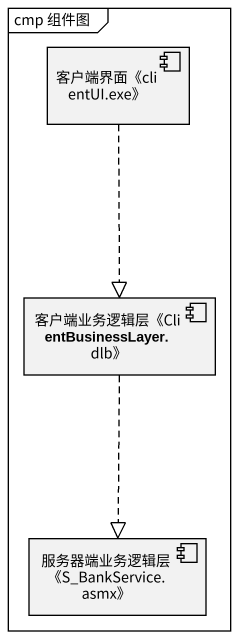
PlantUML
@startuml
mainframe cmp 组件图
component "客户端界面《clientUI.exe》" as 客户端界面_clientUI_exe
component "客户端业务逻辑层《ClientBusinessLayer.dlb》" as 客户端业务逻辑层
component "服务器端业务逻辑层《S_BankService.asmx》" as 服务器端业务逻辑层_S_BankService_asmx
客户端界面_clientUI_exe ..|> 客户端业务逻辑层
客户端业务逻辑层 ..|> 服务器端业务逻辑层_S_BankService_asmx
@enduml
